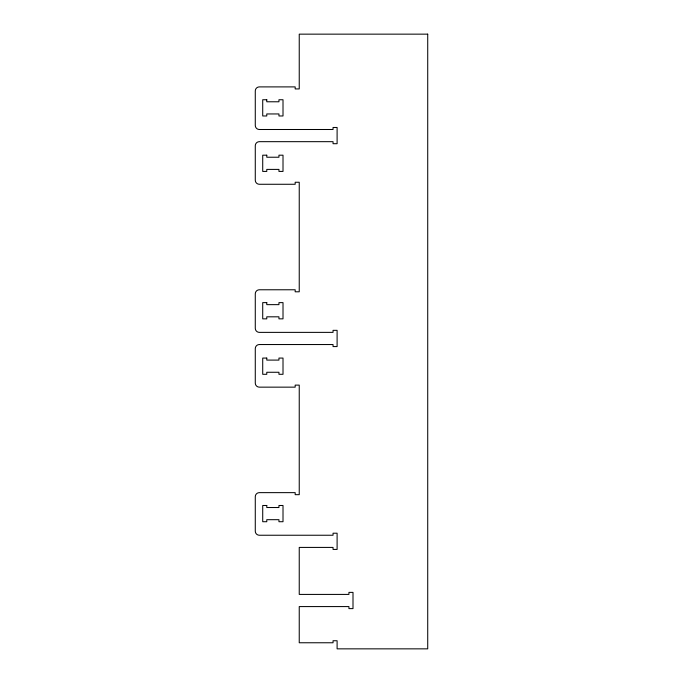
<?xml version="1.0" encoding="UTF-8"?>
<svg xmlns="http://www.w3.org/2000/svg" width="683" height="683" viewBox="0 0 683 683"><rect width="100%" height="100%" fill="white"/><g stroke="black" fill="none" stroke-linecap="round" stroke-linejoin="round"><path stroke-width="1.02" d="M427.72 34.15L299.239 34.15L299.239 88.927L295.176 88.927L295.176 86.895L259.335 86.895A4.055 4.055 0 0 0 255.28 90.95L255.28 125.441A4.055 4.055 0 0 0 259.335 129.497L333.048 129.497L333.048 127.473L337.103 127.473L337.103 143.703L333.048 143.703L333.048 141.671L259.335 141.671A4.055 4.055 0 0 0 255.28 145.727L255.28 180.218A4.055 4.055 0 0 0 259.335 184.273L295.176 184.273L295.176 182.25L299.239 182.25L299.239 291.795L295.176 291.795L295.176 289.771L259.335 289.771A4.055 4.055 0 0 0 255.28 293.827L255.28 328.31A4.055 4.055 0 0 0 259.335 332.373L333.048 332.373L333.048 330.341L337.103 330.341L337.103 346.571L333.048 346.571L333.048 344.539L259.335 344.539A4.055 4.055 0 0 0 255.28 348.603L255.28 383.086A4.055 4.055 0 0 0 259.335 387.15L295.176 387.15L295.176 385.118L299.239 385.118L299.239 494.671L295.176 494.671L295.176 492.639L259.335 492.639A4.055 4.055 0 0 0 255.28 496.695L255.28 531.186A4.055 4.055 0 0 0 259.335 535.241L333.048 535.241L333.048 533.21L337.103 533.21L337.103 549.439L333.048 549.439L333.048 547.416L299.239 547.416L299.239 594.415L348.936 594.415L348.936 592.383L353 592.383L353 608.613L348.936 608.613L348.936 606.581L299.239 606.581L299.239 642.763L333.048 642.763L333.048 640.739L337.103 640.739L337.103 648.85L427.72 648.85L427.72 34.15M266.78 99.744L262.716 99.744L262.716 115.973L266.78 115.973L266.78 113.95L278.946 113.95L278.946 115.973L283.01 115.973L283.01 99.744L278.946 99.744L278.946 101.776L266.78 101.776L266.78 99.744M266.78 155.195L262.716 155.195L262.716 171.424L266.78 171.424L266.78 169.401L278.946 169.401L278.946 171.424L283.01 171.424L283.01 155.195L278.946 155.195L278.946 157.227L266.78 157.227L266.78 155.195M266.78 302.62L262.716 302.62L262.716 318.85L266.78 318.85L266.78 316.818L278.946 316.818L278.946 318.85L283.01 318.85L283.01 302.62L278.946 302.62L278.946 304.644L266.78 304.644L266.78 302.62M266.78 358.071L262.716 358.071L262.716 374.301L266.78 374.301L266.78 372.269L278.946 372.269L278.946 374.301L283.01 374.301L283.01 358.071L278.946 358.071L278.946 360.095L266.78 360.095L266.78 358.071M266.78 505.488L262.716 505.488L262.716 521.718L266.78 521.718L266.78 519.686L278.946 519.686L278.946 521.718L283.01 521.718L283.01 505.488L278.946 505.488L278.946 507.52L266.78 507.52L266.78 505.488"/></g></svg>
